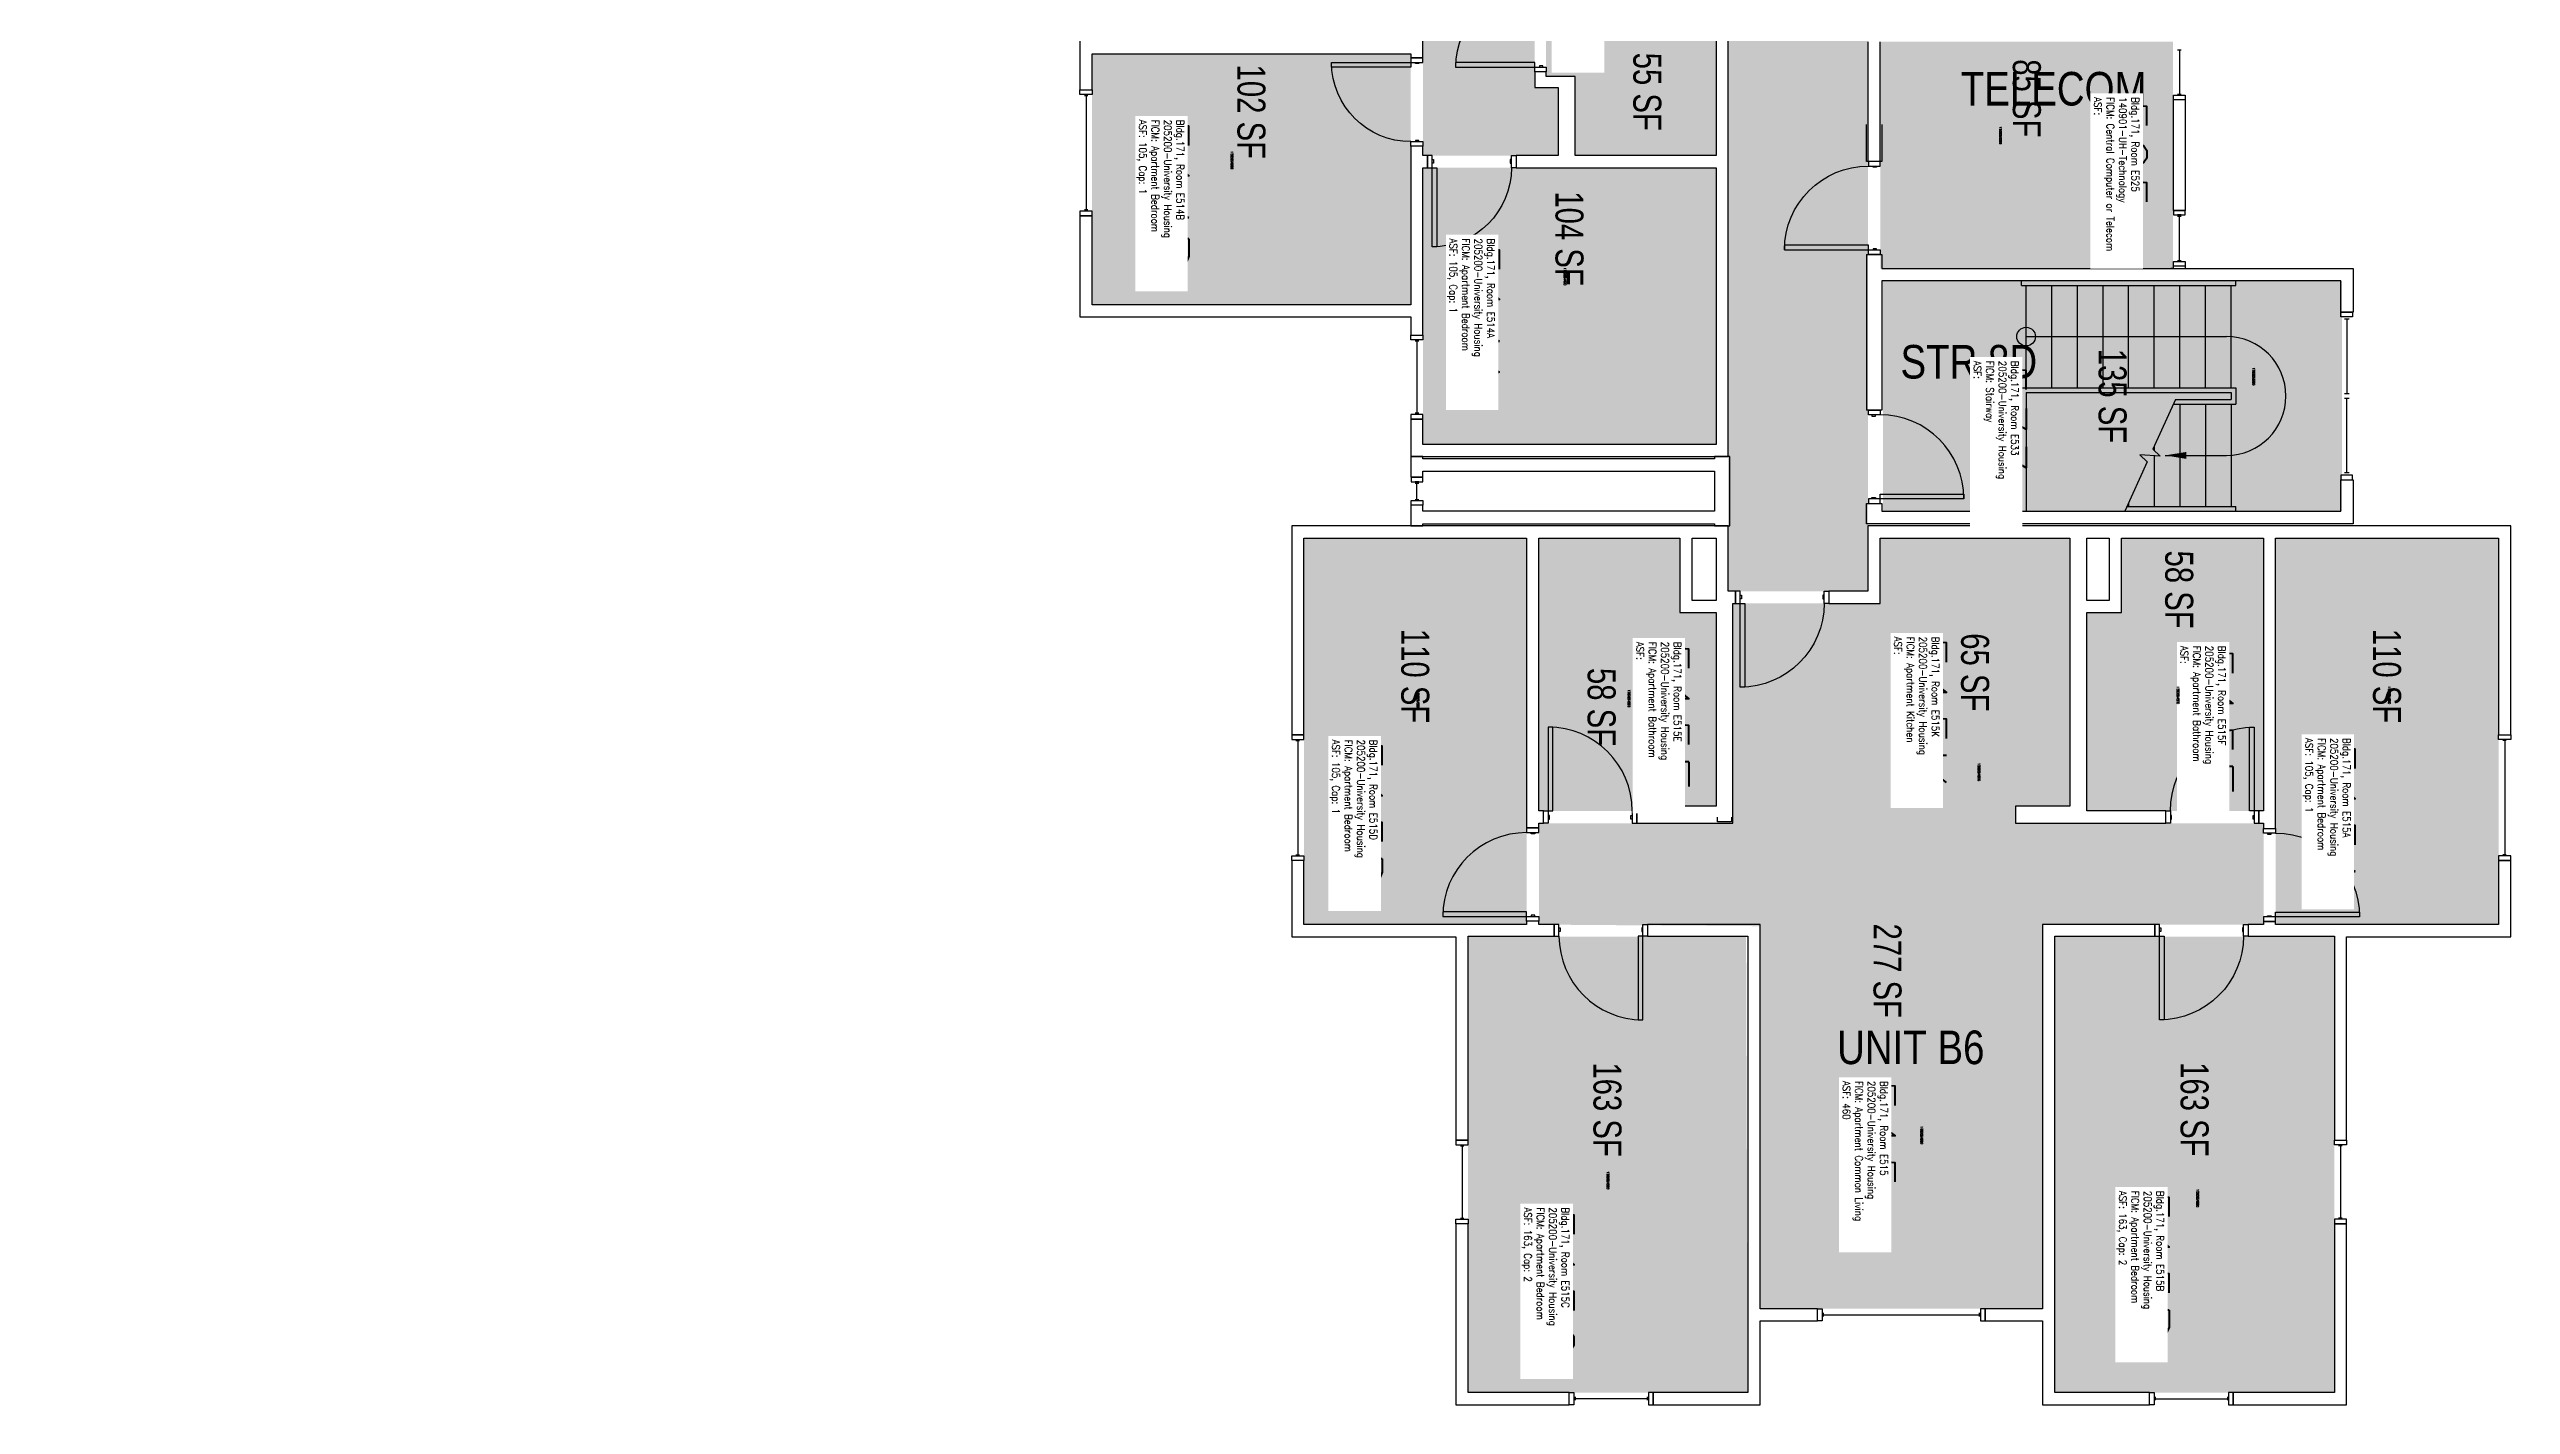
# Model space of a CAD drawing. Header units: inches. Extents: x 9163 to 12690, y -254 to 1288.
# Drawn here: x 11631 to 12687, y -116 to 466 of the extents above; entities that cross this region are included whole.
import ezdxf
from ezdxf.enums import TextEntityAlignment as Align

# ---------------------------------------------------------------- set-up
doc = ezdxf.new("R2010")
doc.units = ezdxf.units.IN
doc.header["$LTSCALE"] = 48
doc.header["$MEASUREMENT"] = 0
for name, color, linetype in [('A-AREA-IDEN', 1, 'Continuous'), ('A-DOOR', 2, 'Continuous'), ('A-FLOR', 3, 'Continuous'), ('A-GLAZ', 1, 'Continuous'), ('A-IDEN-RNUM', 7, 'Continuous'), ('A-IDEN-SNUM', 4, 'Continuous'), ('A-IDEN-VNUM', 4, 'Continuous'), ('A-WALL', 5, 'Continuous'), ('AREA-TEXT', 3, 'Continuous'), ('Rooms-Category-Color', 7, 'Continuous'), ('Rooms-College-Color', 7, 'Continuous'), ('Rooms-Department-Color', 7, 'Continuous'), ('Rooms-Division-Color', 7, 'Continuous'), ('Rooms-Information', 7, 'Continuous')]:
    doc.layers.add(name, color=color, linetype=linetype)
doc.styles.add('AREA', font='arial.ttf', dxfattribs={"width": 0.75, "height": 12})
doc.styles.add('DIMS', font='ARIALN.TTF')
doc.styles.add('ROOMSNUMBER', font='txt.shx', dxfattribs={"height": 0.03})
doc.styles.add('ROOMVNUMBER', font='simplex.shx', dxfattribs={"width": 0.85})
doc.styles.get("Standard").update_dxf_attribs({"font": 'ARIALN.TTF'})
doc.dimstyles.new('NBA 2004', dxfattribs={"dimscale": 48, "dimtxt": 0.09375, "dimasz": 0.09375, "dimexe": 0.125, "dimexo": 0.125, "dimgap": 0.0625, "dimtad": 1, "dimdec": 3, "dimzin": 3, "dimdsep": 46, "dimlunit": 4, "dimtxsty": 'DIMS', "dimblk": 'ARCHTICK', "dimcen": 0.09375, "dimdle": 0.125, "dimclrd": 256, "dimclre": 256, "dimclrt": 2, "dimadec": 0, "dimazin": 0, "dimtfac": 0.75, "dimtdec": 3, "dimtmove": 2, "dimatfit": 2, "dimfxl": 1, "dimfrac": 2, "dimtolj": 1, "dimtzin": 0, "dimlwd": -1, "dimlwe": -1, "dimarcsym": 0})

# ---------------------------------------------------------------- blocks, each defined once
blk = doc.blocks.new('_ArchTick')
at = {"linetype": 'ByBlock', "const_width": 0.15}
blk.add_lwpolyline([(-0.5, -0.5), (0.5, 0.5)], dxfattribs=at)

msp = doc.modelspace()

# ---------------------------------------------------------------- hatches: boundary and pattern name
at = {"layer": 'Rooms-Category-Color', "true_color": 0xadadad}
for points in [[(11567.8, 967.3), (11573.1, 967.3), (11573.1, 955.3), (11586.1, 955.3), (11586.1, 949.3), (11718.1, 949.3), (11718.1, 925.3), (11979.5, 925.3), (11979.5, 949.3), (12351.3, 949.3), (12351.3, 915.2), (12326.3, 915.2), (12326.3, 856), (12351.3, 856), (12351.3, 233.6), (12411.3, 233.6), (12411.3, 271.3), (12411.3, 837.5), (12436.3, 837.5), (12436.3, 919.9), (12411.3, 919.9), (12411.3, 1009.3), (12297.6, 1009.3), (12297.6, 1034.3), (12215.2, 1034.3), (12215.2, 1009.3), (12031.2, 1009.3), (12031.2, 1034.3), (11948.9, 1034.3), (11948.9, 1009.3), (11567.8, 1009.3)], [(12417.8, 366.9), (12614.8, 366.9), (12614.8, 267.9), (12417.8, 267.9)]]:
    msp.add_hatch(color=253, dxfattribs=at).paths.add_polyline_path(points)
at = {"layer": 'Rooms-Category-Color', "true_color": 0x728ef3}
for points in [[(12220.3, 420.6), (12220.3, 808.5), (12099.3, 808.5), (12099.3, 944), (12264.5, 944), (12264.5, 915.2), (12281.1, 915.2), (12281.1, 920), (12269.3, 920), (12269.3, 944), (12346.1, 944), (12346.1, 920), (12319.1, 920), (12319.1, 915.2), (12321.1, 915.2), (12321.1, 851.2), (12346.1, 851.2), (12346.1, 805), (12332.1, 805), (12332.1, 797.7), (12271.7, 797.7), (12271.7, 685.6), (12264.5, 685.6), (12264.5, 656), (12278.3, 656), (12278.3, 626.8), (12268.3, 626.8), (12268.3, 449.8), (12278.3, 449.8), (12278.3, 420.6)], [(12273.2, 454.6), (12273.2, 534.5), (12346.1, 534.5), (12346.1, 420.6), (12285.6, 420.6), (12285.6, 454.6)], [(12078.3, 464.3), (12078.3, 356.6), (12215.1, 356.6), (12215.1, 464.3), (12078.8, 464.3)], [(12346.1, 296.6), (12220.3, 296.6), (12220.3, 415.4), (12346.1, 415.4)], [(12169.2, 256.4), (12264.8, 256.4), (12264.8, 131.9), (12264.8, 90.5), (12169.2, 90.5)], [(12270.1, 256.4), (12270.1, 139.3), (12316.5, 139.3), (12316.5, 141.3), (12346.1, 141.3), (12346.1, 224.4), (12330.6, 224.4), (12330.6, 256.4)], [(12416.6, 256.4), (12498, 256.4), (12498, 141.3), (12416.6, 141.3)], [(12520.1, 256.4), (12581.1, 256.4), (12581.1, 139.3), (12505.2, 139.3), (12505.2, 224.4), (12520.1, 224.4)], [(12586.3, 256.4), (12682, 256.4), (12682, 90.5), (12586.3, 90.5)], [(12486.2, -74.4), (12365, -74.4), (12365, 89.8), (12270.1, 90.5), (12270.1, 134), (12353.3, 134), (12353.3, 228.4), (12416.6, 228.4), (12416.6, 141.3), (12474.7, 141.3), (12474.7, 134), (12581.1, 134), (12581.1, 90.5), (12486.2, 90.5)], [(12239.7, 85.3), (12359, 85.3), (12359.7, -110.4), (12239.7, -110.4)], [(12491.5, 85.3), (12611.5, 85.3), (12611.5, -110.4), (12491.5, -110.4)]]:
    msp.add_hatch(color=171, dxfattribs=at).paths.add_polyline_path(points)
at = {"layer": 'Rooms-Category-Color', "true_color": 0xe3c5e1}
msp.add_hatch(color=254, dxfattribs=at).paths.add_polyline_path([(12416.6, 469.5), (12542.3, 469.5), (12542.3, 372.1), (12416.6, 372.1)])
at = {"layer": 'Rooms-College-Color', "true_color": 0xadadad}
for points in [[(11567.8, 967.3), (11573.1, 967.3), (11573.1, 955.3), (11586.1, 955.3), (11586.1, 949.3), (11718.1, 949.3), (11718.1, 925.3), (11979.5, 925.3), (11979.5, 949.3), (12351.3, 949.3), (12351.3, 915.2), (12326.3, 915.2), (12326.3, 856), (12351.3, 856), (12351.3, 233.6), (12411.3, 233.6), (12411.3, 271.3), (12411.3, 837.5), (12436.3, 837.5), (12436.3, 919.9), (12411.3, 919.9), (12411.3, 1009.3), (12297.6, 1009.3), (12297.6, 1034.3), (12215.2, 1034.3), (12215.2, 1009.3), (12031.2, 1009.3), (12031.2, 1034.3), (11948.9, 1034.3), (11948.9, 1009.3), (11567.8, 1009.3)], [(12220.3, 420.6), (12220.3, 808.5), (12099.3, 808.5), (12099.3, 944), (12264.5, 944), (12264.5, 915.2), (12281.1, 915.2), (12281.1, 920), (12269.3, 920), (12269.3, 944), (12346.1, 944), (12346.1, 920), (12319.1, 920), (12319.1, 915.2), (12321.1, 915.2), (12321.1, 851.2), (12346.1, 851.2), (12346.1, 805), (12332.1, 805), (12332.1, 797.7), (12271.7, 797.7), (12271.7, 685.6), (12264.5, 685.6), (12264.5, 656), (12278.3, 656), (12278.3, 626.8), (12268.3, 626.8), (12268.3, 449.8), (12278.3, 449.8), (12278.3, 420.6)], [(12273.2, 454.6), (12273.2, 534.5), (12346.1, 534.5), (12346.1, 420.6), (12285.6, 420.6), (12285.6, 454.6)], [(12416.6, 469.5), (12542.3, 469.5), (12542.3, 372.1), (12416.6, 372.1)], [(12078.3, 464.3), (12078.3, 356.6), (12215.1, 356.6), (12215.1, 464.3), (12078.8, 464.3)], [(12346.1, 296.6), (12220.3, 296.6), (12220.3, 415.4), (12346.1, 415.4)], [(12417.8, 366.9), (12614.8, 366.9), (12614.8, 267.9), (12417.8, 267.9)], [(12169.2, 256.4), (12264.8, 256.4), (12264.8, 131.9), (12264.8, 90.5), (12169.2, 90.5)], [(12270.1, 256.4), (12270.1, 139.3), (12316.5, 139.3), (12316.5, 141.3), (12346.1, 141.3), (12346.1, 224.4), (12330.6, 224.4), (12330.6, 256.4)], [(12416.6, 256.4), (12498, 256.4), (12498, 141.3), (12416.6, 141.3)], [(12520.1, 256.4), (12581.1, 256.4), (12581.1, 139.3), (12505.2, 139.3), (12505.2, 224.4), (12520.1, 224.4)], [(12586.3, 256.4), (12682, 256.4), (12682, 90.5), (12586.3, 90.5)], [(12486.2, -74.4), (12365, -74.4), (12365, 89.8), (12270.1, 90.5), (12270.1, 134), (12353.3, 134), (12353.3, 228.4), (12416.6, 228.4), (12416.6, 141.3), (12474.7, 141.3), (12474.7, 134), (12581.1, 134), (12581.1, 90.5), (12486.2, 90.5)], [(12239.7, 85.3), (12359, 85.3), (12359.7, -110.4), (12239.7, -110.4)], [(12491.5, 85.3), (12611.5, 85.3), (12611.5, -110.4), (12491.5, -110.4)]]:
    msp.add_hatch(color=253, dxfattribs=at).paths.add_polyline_path(points)
at = {"layer": 'Rooms-Department-Color', "true_color": 0xacacac}
for points in [[(11567.8, 967.3), (11573.1, 967.3), (11573.1, 955.3), (11586.1, 955.3), (11586.1, 949.3), (11718.1, 949.3), (11718.1, 925.3), (11979.5, 925.3), (11979.5, 949.3), (12351.3, 949.3), (12351.3, 915.2), (12326.3, 915.2), (12326.3, 856), (12351.3, 856), (12351.3, 233.6), (12411.3, 233.6), (12411.3, 271.3), (12411.3, 837.5), (12436.3, 837.5), (12436.3, 919.9), (12411.3, 919.9), (12411.3, 1009.3), (12297.6, 1009.3), (12297.6, 1034.3), (12215.2, 1034.3), (12215.2, 1009.3), (12031.2, 1009.3), (12031.2, 1034.3), (11948.9, 1034.3), (11948.9, 1009.3), (11567.8, 1009.3)], [(12417.8, 366.9), (12614.8, 366.9), (12614.8, 267.9), (12417.8, 267.9)]]:
    msp.add_hatch(color=253, dxfattribs=at).paths.add_polyline_path(points)
at = {"layer": 'Rooms-Department-Color', "true_color": 0x604aed}
for points in [[(12220.3, 420.6), (12220.3, 808.5), (12099.3, 808.5), (12099.3, 944), (12264.5, 944), (12264.5, 915.2), (12281.1, 915.2), (12281.1, 920), (12269.3, 920), (12269.3, 944), (12346.1, 944), (12346.1, 920), (12319.1, 920), (12319.1, 915.2), (12321.1, 915.2), (12321.1, 851.2), (12346.1, 851.2), (12346.1, 805), (12332.1, 805), (12332.1, 797.7), (12271.7, 797.7), (12271.7, 685.6), (12264.5, 685.6), (12264.5, 656), (12278.3, 656), (12278.3, 626.8), (12268.3, 626.8), (12268.3, 449.8), (12278.3, 449.8), (12278.3, 420.6)], [(12273.2, 454.6), (12273.2, 534.5), (12346.1, 534.5), (12346.1, 420.6), (12285.6, 420.6), (12285.6, 454.6)], [(12416.6, 469.5), (12542.3, 469.5), (12542.3, 372.1), (12416.6, 372.1)], [(12078.3, 464.3), (12078.3, 356.6), (12215.1, 356.6), (12215.1, 464.3), (12078.8, 464.3)], [(12346.1, 296.6), (12220.3, 296.6), (12220.3, 415.4), (12346.1, 415.4)], [(12169.2, 256.4), (12264.8, 256.4), (12264.8, 131.9), (12264.8, 90.5), (12169.2, 90.5)], [(12270.1, 256.4), (12270.1, 139.3), (12316.5, 139.3), (12316.5, 141.3), (12346.1, 141.3), (12346.1, 224.4), (12330.6, 224.4), (12330.6, 256.4)], [(12416.6, 256.4), (12498, 256.4), (12498, 141.3), (12416.6, 141.3)], [(12520.1, 256.4), (12581.1, 256.4), (12581.1, 139.3), (12505.2, 139.3), (12505.2, 224.4), (12520.1, 224.4)], [(12586.3, 256.4), (12682, 256.4), (12682, 90.5), (12586.3, 90.5)], [(12486.2, -74.4), (12365, -74.4), (12365, 89.8), (12270.1, 90.5), (12270.1, 134), (12353.3, 134), (12353.3, 228.4), (12416.6, 228.4), (12416.6, 141.3), (12474.7, 141.3), (12474.7, 134), (12581.1, 134), (12581.1, 90.5), (12486.2, 90.5)], [(12239.7, 85.3), (12359, 85.3), (12359.7, -110.4), (12239.7, -110.4)], [(12491.5, 85.3), (12611.5, 85.3), (12611.5, -110.4), (12491.5, -110.4)]]:
    msp.add_hatch(color=173, dxfattribs=at).paths.add_polyline_path(points)
at = {"layer": 'Rooms-Division-Color', "true_color": 0xadadad}
for points in [[(11567.8, 967.3), (11573.1, 967.3), (11573.1, 955.3), (11586.1, 955.3), (11586.1, 949.3), (11718.1, 949.3), (11718.1, 925.3), (11979.5, 925.3), (11979.5, 949.3), (12351.3, 949.3), (12351.3, 915.2), (12326.3, 915.2), (12326.3, 856), (12351.3, 856), (12351.3, 233.6), (12411.3, 233.6), (12411.3, 271.3), (12411.3, 837.5), (12436.3, 837.5), (12436.3, 919.9), (12411.3, 919.9), (12411.3, 1009.3), (12297.6, 1009.3), (12297.6, 1034.3), (12215.2, 1034.3), (12215.2, 1009.3), (12031.2, 1009.3), (12031.2, 1034.3), (11948.9, 1034.3), (11948.9, 1009.3), (11567.8, 1009.3)], [(12417.8, 366.9), (12614.8, 366.9), (12614.8, 267.9), (12417.8, 267.9)]]:
    msp.add_hatch(color=253, dxfattribs=at).paths.add_polyline_path(points)
at = {"layer": 'Rooms-Division-Color', "true_color": 0x604aed}
for points in [[(12220.3, 420.6), (12220.3, 808.5), (12099.3, 808.5), (12099.3, 944), (12264.5, 944), (12264.5, 915.2), (12281.1, 915.2), (12281.1, 920), (12269.3, 920), (12269.3, 944), (12346.1, 944), (12346.1, 920), (12319.1, 920), (12319.1, 915.2), (12321.1, 915.2), (12321.1, 851.2), (12346.1, 851.2), (12346.1, 805), (12332.1, 805), (12332.1, 797.7), (12271.7, 797.7), (12271.7, 685.6), (12264.5, 685.6), (12264.5, 656), (12278.3, 656), (12278.3, 626.8), (12268.3, 626.8), (12268.3, 449.8), (12278.3, 449.8), (12278.3, 420.6)], [(12273.2, 454.6), (12273.2, 534.5), (12346.1, 534.5), (12346.1, 420.6), (12285.6, 420.6), (12285.6, 454.6)], [(12416.6, 469.5), (12542.3, 469.5), (12542.3, 372.1), (12416.6, 372.1)], [(12078.3, 464.3), (12078.3, 356.6), (12215.1, 356.6), (12215.1, 464.3), (12078.8, 464.3)], [(12346.1, 296.6), (12220.3, 296.6), (12220.3, 415.4), (12346.1, 415.4)], [(12169.2, 256.4), (12264.8, 256.4), (12264.8, 131.9), (12264.8, 90.5), (12169.2, 90.5)], [(12270.1, 256.4), (12270.1, 139.3), (12316.5, 139.3), (12316.5, 141.3), (12346.1, 141.3), (12346.1, 224.4), (12330.6, 224.4), (12330.6, 256.4)], [(12416.6, 256.4), (12498, 256.4), (12498, 141.3), (12416.6, 141.3)], [(12520.1, 256.4), (12581.1, 256.4), (12581.1, 139.3), (12505.2, 139.3), (12505.2, 224.4), (12520.1, 224.4)], [(12586.3, 256.4), (12682, 256.4), (12682, 90.5), (12586.3, 90.5)], [(12486.2, -74.4), (12365, -74.4), (12365, 89.8), (12270.1, 90.5), (12270.1, 134), (12353.3, 134), (12353.3, 228.4), (12416.6, 228.4), (12416.6, 141.3), (12474.7, 141.3), (12474.7, 134), (12581.1, 134), (12581.1, 90.5), (12486.2, 90.5)], [(12239.7, 85.3), (12359, 85.3), (12359.7, -110.4), (12239.7, -110.4)], [(12491.5, 85.3), (12611.5, 85.3), (12611.5, -110.4), (12491.5, -110.4)]]:
    msp.add_hatch(color=173, dxfattribs=at).paths.add_polyline_path(points)

# ---------------------------------------------------------------- linework, layer by layer
at = {"layer": 'A-DOOR'}
for p, q in [((12356.5, 233.6), (12354.5, 233.6)), ((12354.5, 233.6), (12354.5, 228.4)), ((12356.5, 228.4), (12356.5, 233.6)), ((12392.5, 233.6), (12394.5, 233.6)), ((12392.5, 228.4), (12392.5, 233.6)), ((12394.5, 233.6), (12394.5, 228.4)), ((12354.5, 228.4), (12356.5, 228.4)), ((12356.5, 231.9), (12357, 231.9)), ((12356.5, 230.4), (12356.5, 231.9)), ((12357, 230.4), (12356.5, 230.4)), ((12356.5, 228.4), (12358.5, 228.4)), ((12356.5, 192.4), (12356.5, 228.4)), ((12357, 231.9), (12357, 230.4)), ((12358.5, 228.4), (12358.5, 192.4)), ((12392.5, 231.9), (12392, 231.9)), ((12392, 231.9), (12392, 230.4)), ((12392, 230.4), (12392.5, 230.4)), ((12392.5, 230.4), (12392.5, 231.9)), ((12394.5, 228.4), (12392.5, 228.4)), ((12358.5, 192.4), (12356.5, 192.4)), ((12276.1, 175.3), (12274.1, 175.3)), ((12274.1, 175.3), (12274.1, 139.3)), ((12276.1, 139.3), (12276.1, 175.3)), ((12575.1, 139.3), (12575.1, 175.3)), ((12575.1, 175.3), (12577.1, 175.3)), ((12577.1, 175.3), (12577.1, 139.3)), ((12272.1, 134), (12272.1, 139.3)), ((12272.1, 139.3), (12274.1, 139.3)), ((12274.1, 139.3), (12276.1, 139.3)), ((12274.1, 139.3), (12274.1, 134)), ((12312.1, 139.3), (12310.1, 139.3)), ((12310.1, 139.3), (12310.1, 134)), ((12312.1, 134), (12312.1, 139.3)), ((12539.1, 134), (12539.1, 139.3)), ((12539.1, 139.3), (12541.1, 139.3)), ((12541.1, 139.3), (12541.1, 134)), ((12577.1, 139.3), (12575.1, 139.3)), ((12579.1, 139.3), (12577.1, 139.3)), ((12577.1, 139.3), (12577.1, 134)), ((12579.1, 134), (12579.1, 139.3)), ((12270.1, 132), (12264.8, 132)), ((12264.8, 132), (12264.8, 130)), ((12264.8, 130), (12270.1, 130)), ((12266.8, 129.5), (12266.8, 130)), ((12266.8, 130), (12268.3, 130)), ((12268.3, 129.5), (12266.8, 129.5)), ((12268.3, 130), (12268.3, 129.5)), ((12270.1, 130), (12270.1, 132)), ((12274.1, 134), (12272.1, 134)), ((12274.6, 137.3), (12274.1, 137.3)), ((12274.1, 137.3), (12274.1, 135.8)), ((12274.1, 135.8), (12274.6, 135.8)), ((12274.6, 135.8), (12274.6, 137.3)), ((12309.6, 135.8), (12309.6, 137.3)), ((12309.6, 137.3), (12310.1, 137.3)), ((12310.1, 135.8), (12309.6, 135.8)), ((12310.1, 137.3), (12310.1, 135.8)), ((12310.1, 134), (12312.1, 134)), ((12541.1, 134), (12539.1, 134)), ((12541.6, 137.3), (12541.1, 137.3)), ((12541.1, 137.3), (12541.1, 135.8)), ((12541.1, 135.8), (12541.6, 135.8)), ((12541.6, 135.8), (12541.6, 137.3)), ((12576.6, 135.8), (12576.6, 137.3)), ((12576.6, 137.3), (12577.1, 137.3)), ((12577.1, 135.8), (12576.6, 135.8)), ((12577.1, 137.3), (12577.1, 135.8)), ((12577.1, 134), (12579.1, 134)), ((12581.1, 129.8), (12581.1, 131.8)), ((12581.1, 131.8), (12586.3, 131.8)), ((12586.3, 129.8), (12581.1, 129.8)), ((12582.8, 129.8), (12582.8, 129.3)), ((12584.3, 129.8), (12582.8, 129.8)), ((12582.8, 129.3), (12584.3, 129.3)), ((12584.3, 129.3), (12584.3, 129.8)), ((12586.3, 131.8), (12586.3, 129.8)), ((12264.8, 96), (12228.8, 96)), ((12228.8, 96), (12228.8, 94)), ((12264.8, 94), (12264.8, 96)), ((12586.3, 93.8), (12586.3, 95.8)), ((12586.3, 95.8), (12622.3, 95.8)), ((12622.3, 95.8), (12622.3, 93.8)), ((12228.8, 94), (12264.8, 94)), ((12264.8, 92), (12264.8, 94)), ((12264.8, 94), (12270.1, 94)), ((12270.1, 92), (12264.8, 92)), ((12268.3, 94.5), (12266.8, 94.5)), ((12266.8, 94.5), (12266.8, 94)), ((12266.8, 94), (12268.3, 94)), ((12268.3, 94), (12268.3, 94.5)), ((12270.1, 94), (12270.1, 92)), ((12278.7, 90.5), (12276.7, 90.5)), ((12276.7, 90.5), (12276.7, 85.6)), ((12276.7, 85.6), (12278.7, 85.6)), ((12278.7, 85.6), (12278.7, 90.5)), ((12278.7, 89.1), (12279.2, 89.1)), ((12278.7, 87.6), (12278.7, 89.1)), ((12279.2, 87.6), (12278.7, 87.6)), ((12279.2, 89.1), (12279.2, 87.6)), ((12314.7, 85.6), (12312.7, 85.6)), ((12312.7, 85.6), (12312.7, 49.6)), ((12314.7, 89.1), (12314.2, 89.1)), ((12314.2, 89.1), (12314.2, 87.6)), ((12314.2, 87.6), (12314.7, 87.6)), ((12314.7, 90.5), (12316.7, 90.5)), ((12314.7, 85.6), (12314.7, 90.5)), ((12314.7, 87.6), (12314.7, 89.1)), ((12314.7, 49.6), (12314.7, 85.6)), ((12316.7, 85.6), (12314.7, 85.6)), ((12316.7, 90.5), (12316.7, 85.6)), ((12536.5, 90.5), (12534.5, 90.5)), ((12534.5, 90.5), (12534.5, 85.6)), ((12534.5, 85.6), (12536.5, 85.6)), ((12536.5, 85.6), (12536.5, 90.5)), ((12536.5, 89.1), (12537, 89.1)), ((12536.5, 87.6), (12536.5, 89.1)), ((12537, 87.6), (12536.5, 87.6)), ((12536.5, 85.6), (12538.5, 85.6)), ((12536.5, 49.6), (12536.5, 85.6)), ((12537, 89.1), (12537, 87.6)), ((12538.5, 85.6), (12538.5, 49.6)), ((12572.5, 89.1), (12572, 89.1)), ((12572, 89.1), (12572, 87.6)), ((12572, 87.6), (12572.5, 87.6)), ((12572.5, 90.5), (12574.5, 90.5)), ((12572.5, 85.6), (12572.5, 90.5)), ((12572.5, 87.6), (12572.5, 89.1)), ((12574.5, 85.6), (12572.5, 85.6)), ((12574.5, 90.5), (12574.5, 85.6)), ((12581.1, 93.8), (12581.1, 91.8)), ((12586.3, 93.8), (12581.1, 93.8)), ((12581.1, 91.8), (12586.3, 91.8)), ((12582.8, 93.8), (12582.8, 94.3)), ((12582.8, 94.3), (12584.3, 94.3)), ((12584.3, 93.8), (12582.8, 93.8)), ((12584.3, 94.3), (12584.3, 93.8)), ((12622.3, 93.8), (12586.3, 93.8)), ((12586.3, 91.8), (12586.3, 93.8)), ((12312.7, 49.6), (12314.7, 49.6)), ((12538.5, 49.6), (12536.5, 49.6))]:
    msp.add_line(p, q, dxfattribs=at)
for points in [[(12215.1, 460.6), (12215.1, 458.6), (12181.1, 458.6), (12181.1, 460.6)], [(12220.3, 460.6), (12220.3, 462.6), (12215.1, 462.6), (12215.1, 460.6)], [(12218.6, 460.6), (12218.6, 460.1), (12217.1, 460.1), (12217.1, 460.6)], [(12268.3, 458.6), (12268.3, 460.6), (12234.3, 460.6), (12234.3, 458.6)], [(12273.2, 458.6), (12273.2, 456.6), (12268.3, 456.6), (12268.3, 458.6)], [(12271.8, 458.6), (12271.8, 459.1), (12270.3, 459.1), (12270.3, 458.6)], [(12220.3, 426.6), (12220.3, 424.6), (12215.1, 424.6), (12215.1, 426.6)], [(12218.6, 426.6), (12218.6, 427.1), (12217.1, 427.1), (12217.1, 426.6)], [(12224.3, 420.6), (12222.3, 420.6), (12222.3, 415.4), (12224.3, 415.4)], [(12224.3, 418.9), (12224.8, 418.9), (12224.8, 417.4), (12224.3, 417.4)], [(12224.3, 415.4), (12226.3, 415.4), (12226.3, 381.4), (12224.3, 381.4)], [(12258.3, 418.9), (12257.8, 418.9), (12257.8, 417.4), (12258.3, 417.4)], [(12258.3, 420.6), (12260.3, 420.6), (12260.3, 415.4), (12258.3, 415.4)], [(12416.5, 416.1), (12416.5, 418.1), (12411.5, 418.1), (12411.5, 416.1)], [(12415, 416.1), (12415, 415.6), (12413.5, 415.6), (12413.5, 416.1)], [(12411.5, 380.1), (12411.5, 382.1), (12375.5, 382.1), (12375.5, 380.1)], [(12415, 380.1), (12415, 380.6), (12413.5, 380.6), (12413.5, 380.1)], [(12416.5, 380.1), (12416.5, 378.1), (12411.5, 378.1), (12411.5, 380.1)], [(12411.5, 309.3), (12411.5, 311.3), (12416.5, 311.3), (12416.5, 309.3)], [(12413, 309.3), (12413, 308.8), (12414.5, 308.8), (12414.5, 309.3)], [(12416.5, 273.3), (12416.5, 275.3), (12452.5, 275.3), (12452.5, 273.3)], [(12411.5, 273.3), (12411.5, 271.3), (12416.5, 271.3), (12416.5, 273.3)], [(12413, 273.3), (12413, 273.8), (12414.5, 273.8), (12414.5, 273.3)]]:
    msp.add_lwpolyline(points, close=True, dxfattribs=at)
for centre, radius, start, end in [((12268.3, 458.6), 34, 90, 180), ((12416.5, 273.3), 36, 0, 90), ((12274.1, 139.3), 36, 0, 90), ((12264.8, 94), 36, 90, 180), ((12314.7, 85.6), 36, 180, 270)]:
    msp.add_arc(centre, radius, start, end, dxfattribs=at)
at = {"layer": 'A-DOOR', "extrusion": (0, 0, -1)}
for centre, radius, start, end in [((-12215.1, 460.6), 34, 270, 0), ((-12224.3, 415.4), 34, 180, 270), ((-12411.5, 380.1), 36, 360, 90), ((-12356.5, 228.4), 36, 180, 270), ((-12577.1, 139.3), 36, 0, 90), ((-12586.3, 93.8), 36, 90, 180), ((-12536.5, 85.6), 36, 180, 270)]:
    msp.add_arc(centre, radius, start, end, dxfattribs=at)
at = {"layer": 'A-FLOR'}
for p, q in [((12477.2, 364.9), (12477.2, 366.9)), ((12477.2, 364.9), (12569.2, 364.9)), ((12479.2, 320.9), (12479.2, 364.9)), ((12490.2, 320.9), (12490.2, 364.9)), ((12501.2, 320.9), (12501.2, 364.9)), ((12512.2, 320.9), (12512.2, 364.9)), ((12523.2, 320.9), (12523.2, 364.9)), ((12534.2, 320.9), (12534.2, 364.9)), ((12545.2, 320.9), (12545.2, 364.9)), ((12556.2, 320.9), (12556.2, 364.9)), ((12567.2, 320.9), (12567.2, 364.9)), ((12569.2, 364.9), (12569.2, 366.9)), ((12479.2, 342.9), (12565.2, 342.9)), ((12477.2, 320.9), (12569.2, 320.9)), ((12477.2, 320.9), (12477.2, 267.9)), ((12479.2, 318.9), (12479.2, 267.9)), ((12479.2, 318.9), (12567.2, 318.9)), ((12567.2, 318.9), (12567.2, 315.9)), ((12569.2, 320.9), (12569.2, 313.9)), ((12542.4, 313.9), (12569.2, 313.9)), ((12543.3, 315.9), (12567.2, 315.9)), ((12545.2, 313.9), (12545.2, 269.9)), ((12556.2, 313.9), (12556.2, 269.9)), ((12567.2, 313.9), (12567.2, 269.9)), ((12534.2, 295.8), (12534.2, 294.1)), ((12534.2, 291.8), (12534.2, 269.9)), ((12522.4, 269.9), (12569.2, 269.9)), ((12523.2, 271.7), (12523.2, 269.9)), ((12569.2, 267.9), (12569.2, 269.9))]:
    msp.add_line(p, q, dxfattribs=at)
msp.add_lwpolyline([(12543.3, 315.9), (12533.6, 294.6), (12536.8, 291.6), (12528, 292.2), (12531.2, 289.2), (12521.5, 267.9)], dxfattribs=at)
msp.add_circle((12479.2, 342.9), 4, dxfattribs=at)
msp.add_arc((12565.2, 317.4), 25.5, 270, 90, dxfattribs=at)
at = {"layer": 'A-GLAZ'}
for p, q in [((12544.2, 466), (12545.7, 466)), ((12545, 466), (12545, 447)), ((12076.5, 446.3), (12075, 446.3)), ((12075.7, 446.3), (12075.7, 397.3)), ((12542.5, 444.5), (12542.5, 446.5)), ((12542.5, 446.5), (12547.5, 446.5)), ((12547.5, 444.5), (12542.5, 444.5)), ((12544.2, 447), (12545.7, 447)), ((12545.7, 446.5), (12544.2, 446.5)), ((12547.5, 446.5), (12547.5, 444.5)), ((12076.5, 397.3), (12075, 397.3)), ((12547.5, 397.1), (12542.5, 397.1)), ((12542.5, 397.1), (12542.5, 395.1)), ((12542.5, 395.1), (12547.5, 395.1)), ((12545.7, 395.1), (12544.2, 395.1)), ((12544.2, 394.6), (12545.7, 394.6)), ((12545, 375.6), (12545, 394.6)), ((12547.5, 395.1), (12547.5, 397.1)), ((12542.3, 372.1), (12541.3, 372.1)), ((12542.5, 373.1), (12542.5, 375.1)), ((12542.5, 375.1), (12547.5, 375.1)), ((12547.5, 373.1), (12542.5, 373.1)), ((12544.2, 375.6), (12545.7, 375.6)), ((12544.2, 375.1), (12545.7, 375.1)), ((12547.5, 375.1), (12547.5, 373.1)), ((12547.6, 372.1), (12548.6, 372.1)), ((12617.8, 350.4), (12615.8, 350.4)), ((12616.8, 350.4), (12616.8, 318.4)), ((12218.5, 341), (12217, 341)), ((12217.7, 341), (12217.7, 310)), ((12617.8, 318.4), (12615.8, 318.4)), ((12218.5, 310), (12217, 310)), ((12617.8, 316.4), (12615.8, 316.4)), ((12616.8, 284.4), (12616.8, 316.4)), ((12220.2, 282.5), (12215.2, 282.5)), ((12215.2, 282.5), (12215.2, 280.5)), ((12215.2, 280.5), (12220.2, 280.5)), ((12218.5, 280.5), (12217, 280.5)), ((12217, 280), (12218.5, 280)), ((12217.7, 273), (12217.7, 280)), ((12220.2, 280.5), (12220.2, 282.5)), ((12617.8, 284.4), (12615.8, 284.4)), ((12215.2, 270.5), (12215.2, 272.5)), ((12215.2, 272.5), (12220.2, 272.5)), ((12220.2, 270.5), (12215.2, 270.5)), ((12217, 273), (12218.5, 273)), ((12217, 272.5), (12218.5, 272.5)), ((12220.2, 272.5), (12220.2, 270.5)), ((12169.2, 172), (12164, 172)), ((12164, 172), (12164, 170)), ((12164, 170), (12169.2, 170)), ((12165.8, 169.5), (12167.3, 169.5)), ((12166.6, 169.5), (12166.6, 120.5)), ((12169.2, 170), (12169.2, 172)), ((12682, 170), (12682, 172)), ((12682, 172), (12687.2, 172)), ((12687.2, 170), (12682, 170)), ((12685.3, 169.5), (12683.8, 169.5)), ((12684.6, 169.5), (12684.6, 120.5)), ((12687.2, 172), (12687.2, 170)), ((12164, 118), (12164, 120)), ((12164, 120), (12169.2, 120)), ((12169.2, 118), (12164, 118)), ((12165.8, 120.5), (12167.3, 120.5)), ((12169.2, 120), (12169.2, 118)), ((12682, 120), (12682, 118)), ((12687.2, 120), (12682, 120)), ((12682, 118), (12687.2, 118)), ((12685.3, 120.5), (12683.8, 120.5)), ((12687.2, 118), (12687.2, 120)), ((12239.7, -2), (12234.5, -2)), ((12234.5, -2), (12234.5, -4)), ((12234.5, -4), (12239.7, -4)), ((12236.4, -4.5), (12237.9, -4.5)), ((12237.1, -4.5), (12237.1, -35.5)), ((12239.7, -4), (12239.7, -2)), ((12611.5, -4), (12611.5, -2)), ((12611.5, -2), (12616.7, -2)), ((12616.7, -4), (12611.5, -4)), ((12614.8, -4.5), (12613.3, -4.5)), ((12614.1, -4.5), (12614.1, -35.5)), ((12616.7, -2), (12616.7, -4)), ((12234.5, -38), (12234.5, -36)), ((12234.5, -36), (12239.7, -36)), ((12239.7, -38), (12234.5, -38)), ((12236.4, -35.5), (12237.9, -35.5)), ((12239.7, -36), (12239.7, -38)), ((12611.5, -36), (12611.5, -38)), ((12616.7, -36), (12611.5, -36)), ((12611.5, -38), (12616.7, -38)), ((12614.8, -35.5), (12613.3, -35.5)), ((12616.7, -38), (12616.7, -36)), ((12389.6, -79.6), (12389.6, -74.4)), ((12389.6, -74.4), (12391.6, -74.4)), ((12391.6, -79.6), (12389.6, -79.6)), ((12391.6, -74.4), (12391.6, -79.6)), ((12392.1, -76.2), (12392.1, -77.7)), ((12392.1, -77), (12459.1, -77)), ((12459.1, -76.2), (12459.1, -77.7)), ((12461.6, -74.4), (12459.6, -74.4)), ((12459.6, -74.4), (12459.6, -79.6)), ((12459.6, -79.6), (12461.6, -79.6)), ((12461.6, -79.6), (12461.6, -74.4)), ((12283.1, -115.6), (12283.1, -110.4)), ((12283.1, -110.4), (12285.1, -110.4)), ((12285.1, -115.6), (12283.1, -115.6)), ((12285.1, -110.4), (12285.1, -115.6)), ((12285.6, -112.2), (12285.6, -113.7)), ((12316.6, -113), (12285.6, -113)), ((12316.6, -112.2), (12316.6, -113.7)), ((12319.1, -110.4), (12317.1, -110.4)), ((12317.1, -110.4), (12317.1, -115.6)), ((12317.1, -115.6), (12319.1, -115.6)), ((12319.1, -115.6), (12319.1, -110.4)), ((12532.1, -115.6), (12532.1, -110.4)), ((12532.1, -110.4), (12534.1, -110.4)), ((12534.1, -115.6), (12532.1, -115.6)), ((12534.1, -110.4), (12534.1, -115.6)), ((12534.6, -112.2), (12534.6, -113.7)), ((12534.6, -113), (12565.6, -113)), ((12565.6, -112.2), (12565.6, -113.7)), ((12568.1, -110.4), (12566.1, -110.4)), ((12566.1, -110.4), (12566.1, -115.6)), ((12566.1, -115.6), (12568.1, -115.6)), ((12568.1, -115.6), (12568.1, -110.4))]:
    msp.add_line(p, q, dxfattribs=at)
for points in [[(12073.1, 446.8), (12073.1, 448.8), (12078.3, 448.8), (12078.3, 446.8)], [(12073.1, 396.8), (12073.1, 394.8), (12078.3, 394.8), (12078.3, 396.8)], [(12614.3, 351.4), (12614.3, 353.4), (12619.3, 353.4), (12619.3, 351.4)], [(12215.1, 341.5), (12215.1, 343.5), (12220.3, 343.5), (12220.3, 341.5)], [(12215.1, 309.5), (12215.1, 307.5), (12220.3, 307.5), (12220.3, 309.5)], [(12614.3, 283.4), (12614.3, 281.4), (12619.3, 281.4), (12619.3, 283.4)]]:
    msp.add_lwpolyline(points, close=True, dxfattribs=at)
at = {"layer": 'A-WALL'}
for p, q in [((12351.3, 420), (12351.3, 856)), ((12220.3, 462.6), (12220.3, 537.5)), ((12346.1, 534.5), (12346.1, 420.6)), ((12073.1, 500.2), (12073.1, 448.8)), ((12411.3, 469.5), (12411.3, 418.1)), ((12416.6, 418.1), (12416.6, 469.5)), ((12078.3, 464.3), (12215.1, 464.3)), ((12078.3, 448.8), (12078.3, 464.3)), ((12215.1, 464.3), (12215.1, 462.6)), ((12215.1, 462.6), (12220.3, 462.6)), ((12268.3, 456.6), (12268.3, 449.8)), ((12273.2, 456.6), (12268.3, 456.6)), ((12273.2, 454.6), (12273.2, 456.6)), ((12285.6, 454.6), (12273.2, 454.6)), ((12285.6, 420.6), (12285.6, 454.6)), ((12073.1, 448.8), (12078.3, 448.8)), ((12268.3, 449.8), (12278.3, 449.8)), ((12278.3, 449.8), (12278.3, 420.6)), ((12542.3, 444.5), (12542.3, 397.1)), ((12547.6, 444.5), (12542.3, 444.5)), ((12547.6, 397.1), (12547.6, 444.5)), ((12410.7, 418.1), (12410.7, 434)), ((12417.2, 434), (12417.2, 418.1)), ((12215.1, 424.6), (12215.1, 356.6)), ((12220.3, 424.6), (12215.1, 424.6)), ((12220.3, 420.6), (12220.3, 424.6)), ((12222.3, 420.6), (12220.3, 420.6)), ((12220.3, 352), (12220.3, 415.4)), ((12220.3, 415.4), (12222.3, 415.4)), ((12222.3, 415.4), (12222.3, 420.6)), ((12278.3, 420.6), (12260.3, 420.6)), ((12260.3, 420.6), (12260.3, 415.4)), ((12260.3, 415.4), (12346.1, 415.4)), ((12346.1, 420.6), (12285.6, 420.6)), ((12346.1, 415.4), (12346.1, 296.6)), ((12351.3, 291.4), (12351.3, 420)), ((12417.2, 418.1), (12410.7, 418.1)), ((12073.1, 394.8), (12073.1, 351.4)), ((12078.3, 394.8), (12073.1, 394.8)), ((12078.3, 356.6), (12078.3, 394.8)), ((12542.3, 397.1), (12547.6, 397.1)), ((12410.7, 378.1), (12410.7, 311.3)), ((12410.7, 378.1), (12417.2, 378.1)), ((12417.2, 378.1), (12417.2, 372.1)), ((12417.2, 372.1), (12619.5, 372.1)), ((12542.3, 373.1), (12542.3, 372.1)), ((12547.6, 373.1), (12542.3, 373.1)), ((12542.3, 372.1), (12547.6, 372.1)), ((12547.6, 372.1), (12547.6, 373.1)), ((12619.5, 372.1), (12619.5, 353.4)), ((12614.2, 366.9), (12417.2, 366.9)), ((12417.2, 366.9), (12417.2, 311.3)), ((12614.2, 353.4), (12614.2, 366.9)), ((12073.1, 351.4), (12215.1, 351.4)), ((12215.1, 356.6), (12078.3, 356.6)), ((12215.1, 351.4), (12215.1, 343.5)), ((12220.3, 343.5), (12220.3, 352)), ((12619.5, 353.4), (12614.2, 353.4)), ((12215.1, 343.5), (12220.3, 343.5)), ((12215.1, 307.5), (12215.1, 291.4)), ((12220.3, 307.5), (12215.1, 307.5)), ((12220.3, 296.6), (12220.3, 307.5)), ((12417.2, 311.3), (12410.7, 311.3)), ((12346.1, 296.6), (12220.3, 296.6)), ((12220.3, 291.4), (12215.1, 291.4)), ((12215.1, 291.4), (12215.1, 282.5)), ((12215.1, 291.4), (12351.3, 291.4)), ((12220.3, 290.4), (12220.3, 291.4)), ((12345.5, 290.4), (12220.3, 290.4)), ((12352, 291.4), (12345.5, 291.4)), ((12345.5, 291.4), (12345.5, 290.4)), ((12352, 261.6), (12352, 291.4)), ((12215.1, 282.5), (12220.3, 282.5)), ((12220.3, 285.1), (12345.5, 285.1)), ((12220.3, 282.5), (12220.3, 285.1)), ((12345.5, 285.1), (12345.5, 267.9)), ((12614.2, 267.9), (12614.2, 281.4)), ((12614.2, 281.4), (12619.5, 281.4)), ((12619.5, 281.4), (12619.5, 262.6)), ((12220.3, 270.5), (12215.1, 270.5)), ((12215.1, 270.5), (12215.1, 261.6)), ((12220.3, 267.9), (12220.3, 270.5)), ((12345.5, 267.9), (12220.3, 267.9)), ((12410.7, 271.3), (12417.2, 271.3)), ((12410.7, 262.6), (12410.7, 271.3)), ((12417.2, 271.3), (12417.2, 267.9)), ((12417.2, 267.9), (12614.2, 267.9)), ((12351.3, 261.6), (12164, 261.6)), ((12164, 261.6), (12164, 172)), ((12169.2, 256.4), (12264.8, 256.4)), ((12169.2, 172), (12169.2, 256.4)), ((12215.1, 261.6), (12220.3, 261.6)), ((12220.3, 262.6), (12345.5, 262.6)), ((12220.3, 261.6), (12220.3, 262.6)), ((12264.8, 256.4), (12264.8, 132)), ((12270.1, 256.4), (12330.6, 256.4)), ((12270.1, 139.3), (12270.1, 256.4)), ((12330.6, 256.4), (12330.6, 224.4)), ((12335.9, 256.4), (12346.1, 256.4)), ((12335.9, 229.6), (12335.9, 256.4)), ((12345.5, 262.6), (12345.5, 261.6)), ((12345.5, 261.6), (12352, 261.6)), ((12346.1, 256.4), (12346.1, 229.6)), ((12351.3, 233.6), (12351.3, 261.6)), ((12619.5, 262.6), (12410.7, 262.6)), ((12687.2, 261.6), (12411.3, 261.6)), ((12411.3, 261.6), (12411.3, 233.6)), ((12416.6, 256.4), (12498, 256.4)), ((12416.6, 228.4), (12416.6, 256.4)), ((12498, 256.4), (12498, 141.3)), ((12505.2, 256.4), (12514.8, 256.4)), ((12505.2, 229.6), (12505.2, 256.4)), ((12514.8, 256.4), (12514.8, 229.6)), ((12520.1, 256.4), (12581.1, 256.4)), ((12520.1, 224.4), (12520.1, 256.4)), ((12581.1, 256.4), (12581.1, 139.3)), ((12586.3, 256.4), (12682, 256.4)), ((12586.3, 131.8), (12586.3, 256.4)), ((12682, 256.4), (12682, 172)), ((12687.2, 172), (12687.2, 261.6)), ((12354.5, 233.6), (12351.3, 233.6)), ((12354.5, 228.4), (12354.5, 233.6)), ((12411.3, 233.6), (12394.5, 233.6)), ((12394.5, 233.6), (12394.5, 228.4)), ((12330.6, 224.4), (12346.1, 224.4)), ((12346.1, 229.6), (12335.9, 229.6)), ((12346.1, 224.4), (12346.1, 141.3)), ((12353.3, 228.4), (12354.5, 228.4)), ((12353.3, 134), (12353.3, 228.4)), ((12394.5, 228.4), (12416.6, 228.4)), ((12514.8, 229.6), (12505.2, 229.6)), ((12505.2, 139.3), (12505.2, 224.4)), ((12505.2, 224.4), (12520.1, 224.4)), ((12164, 172), (12169.2, 172)), ((12682, 172), (12687.2, 172)), ((12272.1, 139.3), (12270.1, 139.3)), ((12272.1, 134), (12272.1, 139.3)), ((12316.5, 139.3), (12312.1, 139.3)), ((12312.1, 139.3), (12312.1, 134)), ((12346.1, 141.3), (12316.5, 141.3)), ((12316.5, 141.3), (12316.5, 139.3)), ((12498, 141.3), (12474.7, 141.3)), ((12474.7, 141.3), (12474.7, 134)), ((12539.1, 139.3), (12505.2, 139.3)), ((12539.1, 134), (12539.1, 139.3)), ((12581.1, 139.3), (12579.1, 139.3)), ((12579.1, 139.3), (12579.1, 134)), ((12264.8, 132), (12270.1, 132)), ((12270.1, 132), (12270.1, 134)), ((12270.1, 134), (12272.1, 134)), ((12312.1, 134), (12318.8, 134)), ((12318.8, 134), (12353.3, 134)), ((12346.7, 134.6), (12346.7, 136.6)), ((12352.7, 134.6), (12346.7, 134.6)), ((12352.7, 136.6), (12352.7, 134.6)), ((12474.7, 134), (12502.5, 134)), ((12502.5, 134), (12539.1, 134)), ((12579.1, 134), (12581.1, 134)), ((12581.1, 134), (12581.1, 131.8)), ((12581.1, 131.8), (12586.3, 131.8)), ((12164, 118), (12164, 85.3)), ((12169.2, 118), (12164, 118)), ((12169.2, 90.5), (12169.2, 118)), ((12687.2, 118), (12682, 118)), ((12682, 118), (12682, 90.5)), ((12687.2, 85.3), (12687.2, 118)), ((12164, 85.3), (12234.5, 85.3)), ((12235.1, 90.5), (12169.2, 90.5)), ((12234.5, 85.3), (12234.5, -2)), ((12264.8, 90.5), (12235.1, 90.5)), ((12239.7, -2), (12239.7, 85.6)), ((12239.7, 85.6), (12276.7, 85.6)), ((12270.1, 92), (12264.8, 92)), ((12264.8, 92), (12264.8, 90.5)), ((12270.1, 90.5), (12270.1, 92)), ((12276.7, 90.5), (12270.1, 90.5)), ((12276.7, 85.6), (12276.7, 90.5)), ((12365, 90.5), (12316.7, 90.5)), ((12316.7, 90.5), (12316.7, 85.6)), ((12316.7, 85.6), (12359.7, 85.6)), ((12359.7, 85.6), (12359.7, -110.4)), ((12365, -74.4), (12365, 90.5)), ((12534.5, 90.5), (12486.2, 90.5)), ((12486.2, 90.5), (12486.2, -74.4)), ((12491.5, 85.6), (12534.5, 85.6)), ((12491.5, -110.4), (12491.5, 85.6)), ((12534.5, 85.6), (12534.5, 90.5)), ((12581.1, 90.5), (12574.5, 90.5)), ((12574.5, 90.5), (12574.5, 85.6)), ((12574.5, 85.6), (12611.5, 85.6)), ((12581.1, 91.8), (12581.1, 90.5)), ((12586.3, 91.8), (12581.1, 91.8)), ((12586.3, 90.5), (12586.3, 91.8)), ((12616.1, 90.5), (12586.3, 90.5)), ((12611.5, 85.6), (12611.5, -2)), ((12682, 90.5), (12616.1, 90.5)), ((12616.7, -2), (12616.7, 85.3)), ((12616.7, 85.3), (12687.2, 85.3)), ((12234.5, -2), (12239.7, -2)), ((12611.5, -2), (12616.7, -2)), ((12234.5, -38), (12234.5, -115.6)), ((12239.7, -38), (12234.5, -38)), ((12239.7, -110.4), (12239.7, -38)), ((12616.7, -38), (12611.5, -38)), ((12611.5, -38), (12611.5, -110.4)), ((12616.7, -115.6), (12616.7, -38)), ((12389.6, -74.4), (12365, -74.4)), ((12365, -79.6), (12389.6, -79.6)), ((12365, -115.6), (12365, -79.6)), ((12389.6, -79.6), (12389.6, -74.4)), ((12486.2, -74.4), (12461.6, -74.4)), ((12461.6, -74.4), (12461.6, -79.6)), ((12461.6, -79.6), (12486.2, -79.6)), ((12486.2, -79.6), (12486.2, -115.6)), ((12234.5, -115.6), (12283.1, -115.6)), ((12283.1, -110.4), (12239.7, -110.4)), ((12283.1, -115.6), (12283.1, -110.4)), ((12359.7, -110.4), (12319.1, -110.4)), ((12319.1, -110.4), (12319.1, -115.6)), ((12319.1, -115.6), (12365, -115.6)), ((12486.2, -115.6), (12532.1, -115.6)), ((12532.1, -110.4), (12491.5, -110.4)), ((12532.1, -115.6), (12532.1, -110.4)), ((12611.5, -110.4), (12568.1, -110.4)), ((12568.1, -110.4), (12568.1, -115.6)), ((12568.1, -115.6), (12616.7, -115.6))]:
    msp.add_line(p, q, dxfattribs=at)

# ---------------------------------------------------------------- texts
at = {"layer": 'A-AREA-IDEN'}
for s, p in [('TELECOM', (12491, 442.1)), ('STR 8D', (12454.6, 324.9)), ('UNIT B6', (12429.7, 30.6))]:
    msp.add_text(s, height=14.4, dxfattribs=at).set_placement(p, align=Align.CENTER)
at = {"layer": 'A-IDEN-RNUM', "style": 'ROOMSNUMBER', "width": 0.85}
for s, p in [('0525-00', (12468.2, 429.3)), ('0514-B0', (12138.3, 418.6)), ('0514-A0', (12281.3, 368.7)), ('0533-00', (12576.9, 325.8)), ('0515-F0', (12544.4, 189)), ('0515-A0', (12635.1, 189)), ('0515-D0', (12218.2, 186.9)), ('0515-E0', (12308.8, 187.6)), ('0515-K0', (12459, 156)), ('0515-00', (12434.4, 0.1)), ('0515-C0', (12299.7, -19.3)), ('0515-B0', (12552.8, -26.9))]:
    msp.add_text(s, height=1, rotation=270, dxfattribs=at).set_placement(p, align=Align.MIDDLE_CENTER)
at = {"layer": 'A-IDEN-SNUM', "style": 'ROOMSNUMBER', "width": 0.85}
for s, p in [('1710E52500', (12468.2, 429.3)), ('1710E514B0', (12138.3, 418.6)), ('1710E514A0', (12281.3, 368.7)), ('1710E53300', (12576.9, 325.8)), ('1710E515D0', (12218.2, 186.9)), ('1710E515E0', (12308.8, 187.6)), ('1710E515F0', (12544.4, 189)), ('1710E515A0', (12635.1, 189)), ('1710E515K0', (12459, 156)), ('1710E51500', (12434.4, 0.1)), ('1710E515C0', (12299.7, -19.3)), ('1710E515B0', (12552.8, -26.9))]:
    msp.add_text(s, height=1, rotation=270, dxfattribs=at).set_placement(p, align=Align.MIDDLE_CENTER)
at = {"layer": 'A-IDEN-VNUM', "style": 'ROOMVNUMBER', "width": 0.85}
for s, p in [('514B', (12108.6, 404.1)), ('525', (12519.7, 421.2)), ('514A', (12241.9, 352.2)), ('533', (12467.9, 307.9)), ('515K', (12433.8, 182.3)), ('515E', (12323.2, 180.5)), ('515F', (12556.7, 178.8)), ('515D', (12191.6, 138)), ('515A', (12609.2, 137.9)), ('515', (12411.7, 0.6)), ('515B', (12529.3, -55.7)), ('515C', (12273.9, -63.3))]:
    msp.add_text(s, height=22.5, rotation=270, dxfattribs=at).set_placement(p, align=Align.MIDDLE_CENTER)
at = {"layer": 'AREA-TEXT', "style": 'AREA', "width": 0.75}
for s, p in [('102 SF', (12146.7, 439.4)), ('55 SF', (12316.6, 448)), ('85 SF', (12479.5, 445.2)), ('104 SF', (12283.2, 385)), ('135 SF', (12516.3, 317.4)), ('58 SF', (12544.9, 234.3)), ('110 SF', (12217, 197.2)), ('65 SF', (12457.3, 198.8)), ('110 SF', (12634.1, 197.2)), ('58 SF', (12297, 183.9)), ('277 SF', (12419.7, 70.7)), ('163 SF', (12299.5, 11.1)), ('163 SF', (12551.5, 11.2))]:
    msp.add_text(s, height=12, rotation=270, dxfattribs=at).set_placement(p, align=Align.MIDDLE_CENTER)

# ---------------------------------------------------------------- leaders
at = {"layer": 'A-FLOR'}
msp.add_leader([(12538.9, 291.9), (12565.2, 291.9)], dimstyle='NBA 2004', override={"dimscale": 96, "dimasz": 0.09375, "dimgap": 0.0625, "dimtad": 0}, dxfattribs=at)

# ---------------------------------------------------------------- next in the draw order: texts
at = {"layer": 'Rooms-Information', "char_height": 3.214, "width": 72, "attachment_point": 7, "rotation": 270, "style": 'ROOMVNUMBER', "bg_fill": 3, "box_fill_scale": 1.5, "bg_fill_color": 256, "bg_fill_true_color": 13158600, "bg_fill_transparency": 0}
for s, insert in [('Bldg.171, Room E514G^M^J205200-University Housing^M^JFICM: Apartment Bathroom^M^JASF: ', (12277.2, 529.8)), ('Bldg.171, Room E525^M^J140901-UH-Technology^M^JFICM: Central Computer or Telecom^M^JASF: ', (12508.4, 445.7)), ('Bldg.171, Room E514B^M^J205200-University Housing^M^JFICM: Apartment Bedroom^M^JASF: 105, Cap: 1', (12097.4, 436)), ('Bldg.171, Room E514A^M^J205200-University Housing^M^JFICM: Apartment Bedroom^M^JASF: 105, Cap: 1', (12230.7, 385)), ('Bldg.171, Room E533^M^J205200-University Housing^M^JFICM: Stairway^M^JASF: ', (12456.7, 332.5)), ('Bldg.171, Room E515E^M^J205200-University Housing^M^JFICM: Apartment Bathroom^M^JASF: ', (12311.9, 211.9)), ('Bldg.171, Room E515K^M^J205200-University Housing^M^JFICM: Apartment Kitchen^M^JASF: ', (12422.6, 214.1)), ('Bldg.171, Room E515F^M^J205200-University Housing^M^JFICM: Apartment Bathroom^M^JASF: ', (12545.5, 210.2)), ('Bldg.171, Room E515D^M^J205200-University Housing^M^JFICM: Apartment Bedroom^M^JASF: 105, Cap: 1', (12180.3, 169.9)), ('Bldg.171, Room E515A^M^J205200-University Housing^M^JFICM: Apartment Bedroom^M^JASF: 105, Cap: 1', (12598, 170.6)), ('Bldg.171, Room E515^M^J205200-University Housing^M^JFICM: Apartment Common Living^M^JASF: 460', (12400.5, 23.4)), ('Bldg.171, Room E515C^M^J205200-University Housing^M^JFICM: Apartment Bedroom^M^JASF: 163, Cap: 2', (12262.7, -30.9)), ('Bldg.171, Room E515B^M^J205200-University Housing^M^JFICM: Apartment Bedroom^M^JASF: 163, Cap: 2', (12518, -23.8))]:
    msp.add_mtext(s, dxfattribs=dict(at, insert=insert))

doc.saveas('drawing.dxf')
